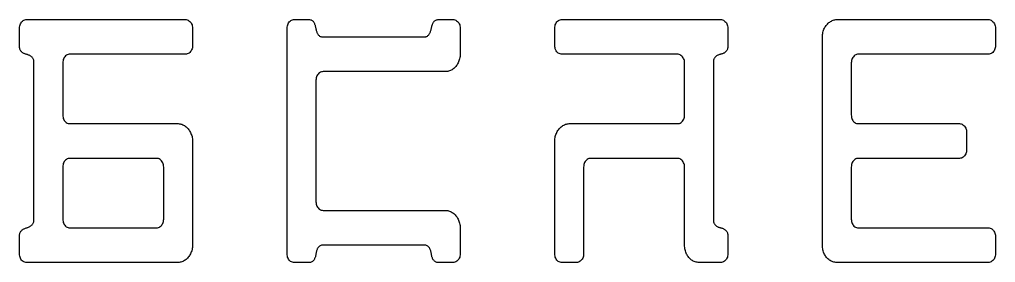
# Model space of a CAD drawing. Extents: x 7.2 to 83.4, y 7.2 to 40.5.
# Drawn here: x 16.77 to 25.56, y 21.09 to 23.28 of the extents above; entities that cross this region are included whole.
import ezdxf

# ---------------------------------------------------------------- set-up
doc = ezdxf.new("R2010")
doc.units = 0
doc.layers.add('Layer_1', color=7, linetype='CONTINUOUS')

msp = doc.modelspace()

# ---------------------------------------------------------------- linework, layer by layer
at = {"layer": 'Layer_1', "color": 7}
for p, q in [((16.838142, 23.276773), (18.266884, 23.276773)), ((19.248818, 23.276773), (19.378705, 23.276773)), ((20.547653, 23.276773), (20.677537, 23.276773)), ((21.659494, 23.276773), (23.088236, 23.276773)), ((24.135126, 23.276773), (25.498928, 23.276773)), ((16.773204, 23.042401), (16.773204, 23.198649)), ((18.33182, 23.198647), (18.33182, 23.042397)), ((19.183883, 21.167394), (19.183883, 23.198649)), ((19.50857, 23.120522), (20.41777, 23.120522)), ((20.742473, 23.198647), (20.742473, 22.964272)), ((21.594559, 23.042398), (21.594559, 23.198649)), ((23.153172, 23.198647), (23.153172, 23.042397)), ((24.00525, 21.245519), (24.00525, 23.120522)), ((25.563863, 23.198647), (25.563863, 23.042397)), ((18.266874, 22.964271), (17.227788, 22.964271)), ((22.69859, 22.964274), (21.659504, 22.964274)), ((25.498917, 22.964271), (24.329945, 22.964271)), ((16.903073, 21.479896), (16.903073, 22.886149)), ((17.162853, 22.886147), (17.162853, 22.417396)), ((22.763525, 22.417397), (22.763525, 22.886148)), ((23.02328, 22.886144), (23.02328, 21.479891)), ((24.26501, 22.886147), (24.26501, 22.417396)), ((20.612581, 22.80802), (19.508555, 22.80802)), ((19.443619, 22.729896), (19.443619, 21.636144)), ((17.227801, 22.339272), (18.201944, 22.339272)), ((21.724437, 22.339271), (22.69858, 22.339271)), ((24.329956, 22.339272), (25.239155, 22.339272)), ((25.30409, 22.261146), (25.30409, 22.104896)), ((18.331835, 22.183022), (18.331835, 21.24552)), ((21.594561, 21.167394), (21.594561, 22.183021)), ((18.007135, 22.026773), (17.227822, 22.026773)), ((22.698585, 22.026765), (21.919269, 22.026765)), ((25.239142, 22.02677), (24.329943, 22.02677)), ((17.162886, 21.948649), (17.162886, 21.479898)), ((18.07207, 21.479896), (18.07207, 21.948647)), ((21.854334, 21.948641), (21.854334, 21.16739)), ((22.76352, 21.245513), (22.76352, 21.948639)), ((24.265007, 21.948647), (24.265007, 21.479896)), ((19.508568, 21.55802), (20.612594, 21.55802)), ((17.227835, 21.401772), (18.007122, 21.40177)), ((20.742485, 21.40177), (20.742485, 21.167394)), ((24.329953, 21.401769), (25.498925, 21.401769)), ((16.773204, 21.167394), (16.773204, 21.323644)), ((23.153172, 21.323641), (23.153172, 21.16739)), ((25.56386, 21.323643), (25.56386, 21.167393)), ((20.417777, 21.24552), (19.508578, 21.24552)), ((18.201944, 21.089271), (16.838153, 21.08927)), ((19.378702, 21.089268), (19.248829, 21.08927)), ((20.677537, 21.089268), (20.547653, 21.089268)), ((21.789388, 21.089264), (21.659507, 21.08927)), ((23.088226, 21.089264), (22.893396, 21.089264)), ((25.498915, 21.089267), (24.135126, 21.08927))]:
    msp.add_line(p, q, dxfattribs=at)
for points, knots in [([(16.773204, 23.198649), (16.773571, 23.205846), (16.774274, 23.219657), (16.780931, 23.239029), (16.791696, 23.255064), (16.805238, 23.267372), (16.821105, 23.275421), (16.832453, 23.276322), (16.838142, 23.276773)], [0, 0, 0, 0, 0.021537, 0.041326, 0.060582, 0.078886, 0.095778, 0.112759, 0.112759, 0.112759, 0.112759]), ([(18.266884, 23.276773), (18.272581, 23.276291), (18.283999, 23.275326), (18.2999, 23.266775), (18.313272, 23.25382), (18.323906, 23.237585), (18.330688, 23.218718), (18.331437, 23.20544), (18.33182, 23.198647)], [0, 0, 0, 0, 0.016996, 0.034068, 0.052834, 0.072429, 0.091834, 0.112157, 0.112157, 0.112157, 0.112157]), ([(19.183883, 23.198649), (19.184249, 23.205846), (19.184952, 23.219657), (19.191609, 23.239029), (19.202375, 23.255064), (19.215916, 23.267372), (19.231782, 23.275421), (19.24313, 23.276322), (19.248818, 23.276773)], [0, 0, 0, 0, 0.021537, 0.041326, 0.060582, 0.078886, 0.095777, 0.112756, 0.112756, 0.112756, 0.112756]), ([(19.378705, 23.276773), (19.383463, 23.276552), (19.392289, 23.276141), (19.404479, 23.272176), (19.413316, 23.26474), (19.420954, 23.256722), (19.42714, 23.247197), (19.431637, 23.236249), (19.435999, 23.224595), (19.439421, 23.211928), (19.441471, 23.19859), (19.444388, 23.185413), (19.447819, 23.172807), (19.451379, 23.160786), (19.456768, 23.149923), (19.463303, 23.140177), (19.47058, 23.130892), (19.481286, 23.124761), (19.494158, 23.121074), (19.503543, 23.120714), (19.50857, 23.120522)], [0, 0, 0, 0, 0.014271, 0.02647, 0.037575, 0.048501, 0.059667, 0.071383, 0.083937, 0.096996, 0.11065, 0.124394, 0.137453, 0.149858, 0.161933, 0.173622, 0.185128, 0.196876, 0.209917, 0.224959, 0.224959, 0.224959, 0.224959]), ([(20.41777, 23.120522), (20.422385, 23.120719), (20.431032, 23.121088), (20.44295, 23.124771), (20.452794, 23.131164), (20.459997, 23.140154), (20.466559, 23.149916), (20.471791, 23.160896), (20.476123, 23.17274), (20.479888, 23.185376), (20.48271, 23.198647), (20.485531, 23.211919), (20.489302, 23.224552), (20.493602, 23.23637), (20.498822, 23.247172), (20.505299, 23.256661), (20.513061, 23.264869), (20.522276, 23.272045), (20.534351, 23.276122), (20.543038, 23.276547), (20.547653, 23.276773)], [0, 0, 0, 0, 0.013814, 0.025883, 0.036957, 0.048463, 0.060152, 0.072227, 0.08482, 0.097972, 0.111741, 0.12551, 0.138662, 0.151255, 0.163208, 0.174559, 0.185561, 0.197026, 0.209226, 0.223051, 0.223051, 0.223051, 0.223051]), ([(20.677537, 23.276773), (20.683234, 23.276291), (20.694652, 23.275326), (20.710554, 23.266775), (20.723924, 23.253819), (20.734559, 23.237585), (20.741341, 23.218718), (20.74209, 23.20544), (20.742473, 23.198647)], [0, 0, 0, 0, 0.016997, 0.034069, 0.052834, 0.07243, 0.091834, 0.112157, 0.112157, 0.112157, 0.112157]), ([(21.594559, 23.198649), (21.594925, 23.205846), (21.595628, 23.219657), (21.602285, 23.239029), (21.613051, 23.255064), (21.626592, 23.267372), (21.642458, 23.275421), (21.653805, 23.276322), (21.659494, 23.276773)], [0, 0, 0, 0, 0.021537, 0.041326, 0.060582, 0.078886, 0.095777, 0.112756, 0.112756, 0.112756, 0.112756]), ([(23.088236, 23.276773), (23.093933, 23.276291), (23.105351, 23.275326), (23.121252, 23.266775), (23.134624, 23.25382), (23.145258, 23.237585), (23.15204, 23.218718), (23.152789, 23.20544), (23.153172, 23.198647)], [0, 0, 0, 0, 0.016996, 0.034068, 0.052834, 0.072429, 0.091834, 0.112157, 0.112157, 0.112157, 0.112157]), ([(24.00525, 23.120522), (24.005456, 23.127455), (24.005864, 23.141134), (24.009403, 23.161194), (24.014852, 23.180439), (24.023149, 23.198123), (24.032567, 23.214534), (24.04361, 23.229498), (24.056116, 23.242852), (24.07006, 23.254427), (24.085275, 23.263554), (24.100968, 23.27126), (24.117843, 23.275918), (24.129349, 23.276487), (24.135126, 23.276773)], [0, 0, 0, 0, 0.020783, 0.041005, 0.060942, 0.0806, 0.099431, 0.117644, 0.136253, 0.154202, 0.171806, 0.189366, 0.206533, 0.223848, 0.223848, 0.223848, 0.223848]), ([(25.498928, 23.276773), (25.504624, 23.276291), (25.516042, 23.275326), (25.531943, 23.266775), (25.545315, 23.25382), (25.555949, 23.237585), (25.562732, 23.218718), (25.56348, 23.20544), (25.563863, 23.198647)], [0, 0, 0, 0, 0.016996, 0.034068, 0.052834, 0.072429, 0.091834, 0.112157, 0.112157, 0.112157, 0.112157]), ([(16.903073, 22.886149), (16.902884, 22.891855), (16.902538, 22.902304), (16.899462, 22.916623), (16.893255, 22.927544), (16.886644, 22.936694), (16.878766, 22.944229), (16.86948, 22.949777), (16.859841, 22.955005), (16.849286, 22.959163), (16.838047, 22.961677), (16.827079, 22.965192), (16.816604, 22.969317), (16.806429, 22.973719), (16.797441, 22.980263), (16.789347, 22.988107), (16.78147, 22.997288), (16.776658, 23.009952), (16.773648, 23.025208), (16.77336, 23.036369), (16.773204, 23.042401)], [0, 0, 0, 0, 0.017127, 0.031368, 0.043354, 0.054506, 0.065191, 0.075763, 0.086843, 0.09809, 0.109645, 0.121347, 0.132595, 0.14344, 0.154484, 0.165691, 0.177292, 0.190387, 0.205747, 0.223814, 0.223814, 0.223814, 0.223814]), ([(18.33182, 23.042397), (18.331459, 23.035609), (18.330756, 23.022373), (18.324347, 23.003555), (18.314302, 22.987213), (18.301146, 22.974076), (18.284763, 22.965631), (18.272907, 22.96473), (18.266874, 22.964271)], [0, 0, 0, 0, 0.020311, 0.039608, 0.058904, 0.077427, 0.094801, 0.112798, 0.112798, 0.112798, 0.112798]), ([(21.659504, 22.964274), (21.65348, 22.964704), (21.641694, 22.965545), (21.625358, 22.973486), (21.61202, 22.985971), (21.601851, 23.002122), (21.595564, 23.021435), (21.594904, 23.035205), (21.594559, 23.042398)], [0, 0, 0, 0, 0.017981, 0.035177, 0.053232, 0.072183, 0.091866, 0.113393, 0.113393, 0.113393, 0.113393]), ([(23.153172, 23.042397), (23.152985, 23.036417), (23.152643, 23.025427), (23.149511, 23.010362), (23.143552, 22.99869), (23.136672, 22.989241), (23.12878, 22.981446), (23.119958, 22.9749), (23.109811, 22.970656), (23.099335, 22.966863), (23.088221, 22.964299), (23.077111, 22.96155), (23.066536, 22.957459), (23.056881, 22.952187), (23.04745, 22.946633), (23.03937, 22.939048), (23.03171, 22.930159), (23.026643, 22.918014), (23.023726, 22.903106), (23.023438, 22.892128), (23.02328, 22.886144)], [0, 0, 0, 0, 0.01794, 0.032973, 0.045682, 0.056944, 0.067912, 0.078865, 0.089646, 0.100752, 0.112273, 0.123822, 0.13507, 0.146155, 0.156823, 0.167761, 0.179265, 0.191737, 0.206699, 0.224632, 0.224632, 0.224632, 0.224632]), ([(25.563863, 23.042397), (25.563502, 23.035609), (25.562799, 23.022373), (25.55639, 23.003555), (25.546345, 22.987213), (25.533189, 22.974076), (25.516806, 22.965631), (25.50495, 22.96473), (25.498917, 22.964271)], [0, 0, 0, 0, 0.020311, 0.039608, 0.058904, 0.077427, 0.094801, 0.112798, 0.112798, 0.112798, 0.112798]), ([(17.227788, 22.964271), (17.222101, 22.963819), (17.210753, 22.962919), (17.194889, 22.954869), (17.181345, 22.942563), (17.170579, 22.926528), (17.163922, 22.907156), (17.163219, 22.893345), (17.162853, 22.886147)], [0, 0, 0, 0, 0.016977, 0.033868, 0.052173, 0.071429, 0.091218, 0.112755, 0.112755, 0.112755, 0.112755]), ([(20.742473, 22.964272), (20.742237, 22.957339), (20.741771, 22.943643), (20.737977, 22.923508), (20.731567, 22.90454), (20.724074, 22.886367), (20.714509, 22.869574), (20.703424, 22.854494), (20.691009, 22.841142), (20.677338, 22.829752), (20.662746, 22.81978), (20.646607, 22.813083), (20.629832, 22.808773), (20.618358, 22.808272), (20.612581, 22.80802)], [0, 0, 0, 0, 0.020789, 0.041072, 0.061177, 0.080776, 0.09996, 0.11899, 0.136814, 0.154501, 0.172306, 0.189589, 0.206656, 0.223961, 0.223961, 0.223961, 0.223961]), ([(22.763525, 22.886148), (22.763143, 22.892941), (22.762394, 22.906219), (22.755612, 22.925086), (22.744977, 22.941319), (22.731609, 22.954277), (22.715707, 22.962827), (22.704287, 22.963792), (22.69859, 22.964274)], [0, 0, 0, 0, 0.020323, 0.039727, 0.059323, 0.078086, 0.095158, 0.112157, 0.112157, 0.112157, 0.112157]), ([(24.329945, 22.964271), (24.324258, 22.963819), (24.312911, 22.962918), (24.297046, 22.954869), (24.283502, 22.942564), (24.272736, 22.926527), (24.266079, 22.907156), (24.265376, 22.893345), (24.26501, 22.886147)], [0, 0, 0, 0, 0.016976, 0.033867, 0.052173, 0.071429, 0.091218, 0.112755, 0.112755, 0.112755, 0.112755]), ([(19.508555, 22.80802), (19.502867, 22.807569), (19.49152, 22.806668), (19.475655, 22.798618), (19.462111, 22.786312), (19.451346, 22.770275), (19.444689, 22.750904), (19.443986, 22.737093), (19.443619, 22.729896)], [0, 0, 0, 0, 0.016977, 0.033868, 0.052173, 0.07143, 0.091219, 0.112756, 0.112756, 0.112756, 0.112756]), ([(17.162853, 22.417396), (17.163198, 22.410204), (17.163859, 22.396435), (17.170146, 22.377121), (17.180314, 22.360969), (17.193655, 22.348485), (17.209992, 22.340544), (17.221777, 22.339702), (17.227801, 22.339272)], [0, 0, 0, 0, 0.021526, 0.041209, 0.060161, 0.078218, 0.095415, 0.113395, 0.113395, 0.113395, 0.113395]), ([(22.69858, 22.339271), (22.704613, 22.33973), (22.71647, 22.340631), (22.732853, 22.349075), (22.746008, 22.362214), (22.756053, 22.378556), (22.762462, 22.397374), (22.763165, 22.41061), (22.763525, 22.417397)], [0, 0, 0, 0, 0.017999, 0.035373, 0.053894, 0.073191, 0.092488, 0.112799, 0.112799, 0.112799, 0.112799]), ([(24.26501, 22.417396), (24.265355, 22.410204), (24.266015, 22.396435), (24.272302, 22.377121), (24.282471, 22.360969), (24.295811, 22.348485), (24.312147, 22.340544), (24.323932, 22.339702), (24.329956, 22.339272)], [0, 0, 0, 0, 0.021526, 0.041209, 0.060161, 0.078218, 0.095414, 0.113392, 0.113392, 0.113392, 0.113392]), ([(18.201944, 22.339272), (18.207721, 22.338987), (18.219227, 22.338418), (18.2361, 22.333756), (18.251774, 22.326079), (18.266854, 22.316965), (18.280553, 22.305437), (18.292389, 22.291665), (18.303984, 22.277198), (18.313468, 22.260719), (18.320955, 22.242721), (18.327336, 22.223784), (18.331134, 22.203652), (18.3316, 22.189955), (18.331835, 22.183022)], [0, 0, 0, 0, 0.017314, 0.034482, 0.052042, 0.069551, 0.087239, 0.105466, 0.123952, 0.142783, 0.162259, 0.182365, 0.202647, 0.223437, 0.223437, 0.223437, 0.223437]), ([(21.594561, 22.183021), (21.594768, 22.189954), (21.595175, 22.203633), (21.598714, 22.223693), (21.604163, 22.242937), (21.61246, 22.260621), (21.621878, 22.277033), (21.632921, 22.291996), (21.645427, 22.30535), (21.65937, 22.316925), (21.674584, 22.326053), (21.690277, 22.333758), (21.707153, 22.338417), (21.71866, 22.338986), (21.724437, 22.339271)], [0, 0, 0, 0, 0.020783, 0.041005, 0.060942, 0.0806, 0.099431, 0.117644, 0.136253, 0.154201, 0.171804, 0.189364, 0.206532, 0.223848, 0.223848, 0.223848, 0.223848]), ([(25.239155, 22.339272), (25.244851, 22.338791), (25.256269, 22.337825), (25.272171, 22.329274), (25.285542, 22.316319), (25.296176, 22.300084), (25.302959, 22.281218), (25.303707, 22.267939), (25.30409, 22.261146)], [0, 0, 0, 0, 0.016996, 0.034068, 0.052834, 0.072429, 0.091834, 0.112157, 0.112157, 0.112157, 0.112157]), ([(25.30409, 22.104896), (25.30373, 22.098109), (25.303027, 22.084873), (25.296618, 22.066054), (25.286573, 22.049712), (25.273416, 22.036575), (25.257032, 22.02813), (25.245175, 22.027229), (25.239142, 22.02677)], [0, 0, 0, 0, 0.020311, 0.039608, 0.058904, 0.077427, 0.094802, 0.112801, 0.112801, 0.112801, 0.112801]), ([(17.227822, 22.026773), (17.222134, 22.026322), (17.210787, 22.025421), (17.194922, 22.017371), (17.181379, 22.005065), (17.170613, 21.98903), (17.163956, 21.969658), (17.163253, 21.955847), (17.162886, 21.948649)], [0, 0, 0, 0, 0.016977, 0.033868, 0.052173, 0.071429, 0.091218, 0.112755, 0.112755, 0.112755, 0.112755]), ([(18.07207, 21.948647), (18.071687, 21.95544), (18.070939, 21.968718), (18.064156, 21.987585), (18.053522, 22.003818), (18.040154, 22.016776), (18.024252, 22.025326), (18.012832, 22.026292), (18.007135, 22.026773)], [0, 0, 0, 0, 0.020323, 0.039727, 0.059323, 0.078087, 0.095158, 0.112157, 0.112157, 0.112157, 0.112157]), ([(21.919269, 22.026765), (21.913582, 22.026314), (21.902235, 22.025413), (21.886371, 22.017363), (21.872826, 22.005058), (21.86206, 21.989022), (21.855403, 21.96965), (21.8547, 21.955839), (21.854334, 21.948641)], [0, 0, 0, 0, 0.016976, 0.033867, 0.052173, 0.071429, 0.091218, 0.112755, 0.112755, 0.112755, 0.112755]), ([(22.76352, 21.948639), (22.763137, 21.955432), (22.762389, 21.96871), (22.755607, 21.987577), (22.744972, 22.00381), (22.731604, 22.016768), (22.715702, 22.025318), (22.704282, 22.026283), (22.698585, 22.026765)], [0, 0, 0, 0, 0.020323, 0.039727, 0.059323, 0.078087, 0.095158, 0.112157, 0.112157, 0.112157, 0.112157]), ([(24.329943, 22.02677), (24.324255, 22.026319), (24.312908, 22.025418), (24.297044, 22.017368), (24.283499, 22.005063), (24.272734, 21.989027), (24.266076, 21.969655), (24.265374, 21.955844), (24.265007, 21.948647)], [0, 0, 0, 0, 0.016976, 0.033867, 0.052173, 0.071429, 0.091218, 0.112755, 0.112755, 0.112755, 0.112755]), ([(19.443619, 21.636144), (19.443964, 21.628952), (19.444625, 21.615182), (19.450912, 21.595869), (19.46108, 21.579717), (19.474421, 21.567233), (19.490758, 21.559292), (19.502544, 21.55845), (19.508568, 21.55802)], [0, 0, 0, 0, 0.021526, 0.041209, 0.060161, 0.078218, 0.095415, 0.113395, 0.113395, 0.113395, 0.113395]), ([(20.612594, 21.55802), (20.618372, 21.557735), (20.629878, 21.557166), (20.646752, 21.552504), (20.662426, 21.544826), (20.677507, 21.535714), (20.691206, 21.524186), (20.703041, 21.510413), (20.714637, 21.495947), (20.72412, 21.479467), (20.731605, 21.461469), (20.737987, 21.442532), (20.741784, 21.422399), (20.74225, 21.408703), (20.742485, 21.40177)], [0, 0, 0, 0, 0.017316, 0.034484, 0.052045, 0.069553, 0.08724, 0.105468, 0.123954, 0.142785, 0.162261, 0.182366, 0.202649, 0.223438, 0.223438, 0.223438, 0.223438]), ([(16.773204, 21.323644), (16.773366, 21.329177), (16.773665, 21.339438), (16.776634, 21.353531), (16.781738, 21.365287), (16.789334, 21.374272), (16.797422, 21.382164), (16.806598, 21.388554), (16.8165, 21.393802), (16.827013, 21.398347), (16.838138, 21.401769), (16.849262, 21.405194), (16.85977, 21.409743), (16.86966, 21.414959), (16.878706, 21.421335), (16.886572, 21.429191), (16.893384, 21.438575), (16.899323, 21.449858), (16.902533, 21.464088), (16.902884, 21.474366), (16.903073, 21.479896)], [0, 0, 0, 0, 0.016579, 0.030744, 0.042969, 0.054569, 0.065777, 0.076821, 0.087964, 0.099366, 0.111116, 0.122859, 0.13426, 0.145408, 0.15636, 0.167328, 0.178591, 0.191058, 0.205299, 0.221885, 0.221885, 0.221885, 0.221885]), ([(17.162886, 21.479898), (17.163232, 21.472706), (17.163892, 21.458937), (17.170179, 21.439624), (17.180348, 21.423471), (17.193688, 21.410986), (17.210025, 21.403043), (17.221811, 21.402202), (17.227835, 21.401772)], [0, 0, 0, 0, 0.021526, 0.041209, 0.060161, 0.078219, 0.095417, 0.113396, 0.113396, 0.113396, 0.113396]), ([(18.007122, 21.40177), (18.013155, 21.402229), (18.025012, 21.40313), (18.041397, 21.411574), (18.054553, 21.424713), (18.064598, 21.441055), (18.071007, 21.459873), (18.07171, 21.473109), (18.07207, 21.479896)], [0, 0, 0, 0, 0.018, 0.035374, 0.053896, 0.073193, 0.09249, 0.112801, 0.112801, 0.112801, 0.112801]), ([(23.02328, 21.479891), (23.023438, 21.473907), (23.023729, 21.46293), (23.026636, 21.448014), (23.031742, 21.435863), (23.039411, 21.426807), (23.047536, 21.418978), (23.056499, 21.412422), (23.066663, 21.408146), (23.077143, 21.404358), (23.088256, 21.401792), (23.099367, 21.399045), (23.109939, 21.394951), (23.119576, 21.389711), (23.128871, 21.384168), (23.136722, 21.376617), (23.143584, 21.367329), (23.149506, 21.35567), (23.152645, 21.340612), (23.152986, 21.329621), (23.153172, 21.323641)], [0, 0, 0, 0, 0.017933, 0.032895, 0.045367, 0.056969, 0.068182, 0.079238, 0.090018, 0.101125, 0.112646, 0.124195, 0.135442, 0.146527, 0.157099, 0.167784, 0.178938, 0.191647, 0.20668, 0.22462, 0.22462, 0.22462, 0.22462]), ([(24.265007, 21.479896), (24.265352, 21.472703), (24.266013, 21.458934), (24.2723, 21.439621), (24.282469, 21.423468), (24.295808, 21.410983), (24.312144, 21.403041), (24.323929, 21.402199), (24.329953, 21.401769)], [0, 0, 0, 0, 0.021526, 0.041209, 0.060161, 0.078219, 0.095416, 0.113394, 0.113394, 0.113394, 0.113394]), ([(25.498925, 21.401769), (25.504621, 21.401287), (25.51604, 21.400322), (25.531941, 21.391771), (25.545312, 21.378815), (25.555946, 21.362581), (25.562729, 21.343714), (25.563477, 21.330436), (25.56386, 21.323643)], [0, 0, 0, 0, 0.016996, 0.034068, 0.052834, 0.072429, 0.091834, 0.112156, 0.112156, 0.112156, 0.112156]), ([(18.331835, 21.24552), (18.331599, 21.238587), (18.331133, 21.224891), (18.32734, 21.204757), (18.32093, 21.185788), (18.313436, 21.167615), (18.30387, 21.150822), (18.292784, 21.135742), (18.280369, 21.12239), (18.266698, 21.111), (18.252106, 21.101028), (18.235968, 21.094333), (18.219193, 21.090024), (18.20772, 21.089523), (18.201944, 21.089271)], [0, 0, 0, 0, 0.020789, 0.041072, 0.061177, 0.080777, 0.099961, 0.118991, 0.136815, 0.154503, 0.172307, 0.18959, 0.206656, 0.223959, 0.223959, 0.223959, 0.223959]), ([(19.508578, 21.24552), (19.50359, 21.245299), (19.49432, 21.244888), (19.481527, 21.240906), (19.471982, 21.23368), (19.464191, 21.225406), (19.457759, 21.215906), (19.452364, 21.205242), (19.448926, 21.193255), (19.44577, 21.180647), (19.443664, 21.167382), (19.441404, 21.154122), (19.438041, 21.141441), (19.433635, 21.129764), (19.429138, 21.118628), (19.422842, 21.108864), (19.415726, 21.099814), (19.405541, 21.093425), (19.392925, 21.089816), (19.38369, 21.089461), (19.378702, 21.089268)], [0, 0, 0, 0, 0.014951, 0.02779, 0.039434, 0.050436, 0.061787, 0.07374, 0.086114, 0.099091, 0.112725, 0.126379, 0.139438, 0.151991, 0.163832, 0.175341, 0.186774, 0.198039, 0.210754, 0.22569, 0.22569, 0.22569, 0.22569]), ([(20.547653, 21.089268), (20.542665, 21.089461), (20.533429, 21.089817), (20.520807, 21.093421), (20.510624, 21.099841), (20.503389, 21.108902), (20.496875, 21.118676), (20.491465, 21.129516), (20.487997, 21.141531), (20.484846, 21.154142), (20.482739, 21.167406), (20.480481, 21.180667), (20.477113, 21.193345), (20.472736, 21.204993), (20.46825, 21.215951), (20.462037, 21.225444), (20.454368, 21.23371), (20.444821, 21.240901), (20.432035, 21.244889), (20.422764, 21.245299), (20.417777, 21.24552)], [0, 0, 0, 0, 0.014939, 0.027655, 0.038916, 0.050421, 0.062111, 0.074187, 0.086561, 0.099537, 0.113172, 0.126826, 0.139884, 0.152438, 0.164155, 0.17532, 0.186246, 0.197893, 0.210732, 0.225679, 0.225679, 0.225679, 0.225679]), ([(22.893396, 21.089264), (22.887396, 21.089518), (22.875481, 21.090021), (22.858026, 21.094305), (22.841555, 21.100943), (22.826552, 21.110262), (22.812891, 21.12132), (22.80068, 21.134298), (22.789939, 21.149021), (22.780808, 21.165437), (22.773092, 21.183513), (22.767656, 21.203216), (22.764139, 21.224094), (22.763728, 21.23831), (22.76352, 21.245513)], [0, 0, 0, 0, 0.017977, 0.035701, 0.053609, 0.071046, 0.088475, 0.106203, 0.124347, 0.14301, 0.162445, 0.183162, 0.204188, 0.225783, 0.225783, 0.225783, 0.225783]), ([(24.135126, 21.08927), (24.129126, 21.089523), (24.117211, 21.090027), (24.099755, 21.094311), (24.083285, 21.100949), (24.068281, 21.110268), (24.054621, 21.121326), (24.04241, 21.134304), (24.031668, 21.149027), (24.022537, 21.165443), (24.014822, 21.183519), (24.009386, 21.203221), (24.005869, 21.2241), (24.005458, 21.238316), (24.00525, 21.245519)], [0, 0, 0, 0, 0.017977, 0.035701, 0.053609, 0.071046, 0.088475, 0.106203, 0.124347, 0.14301, 0.162445, 0.183162, 0.204188, 0.225783, 0.225783, 0.225783, 0.225783]), ([(16.838153, 21.08927), (16.832128, 21.0897), (16.820342, 21.090541), (16.804005, 21.098482), (16.790665, 21.110967), (16.780497, 21.127118), (16.77421, 21.146432), (16.773549, 21.160201), (16.773204, 21.167394)], [0, 0, 0, 0, 0.017981, 0.035178, 0.053234, 0.072185, 0.091868, 0.113395, 0.113395, 0.113395, 0.113395]), ([(19.248829, 21.08927), (19.242804, 21.0897), (19.231018, 21.090541), (19.214682, 21.098482), (19.201344, 21.110967), (19.191175, 21.127118), (19.184888, 21.146432), (19.184228, 21.160201), (19.183883, 21.167394)], [0, 0, 0, 0, 0.017981, 0.035177, 0.053232, 0.072183, 0.091866, 0.113393, 0.113393, 0.113393, 0.113393]), ([(20.742485, 21.167394), (20.742125, 21.160607), (20.741422, 21.147371), (20.735013, 21.128553), (20.724968, 21.11221), (20.711811, 21.099073), (20.695427, 21.090628), (20.68357, 21.089727), (20.677537, 21.089268)], [0, 0, 0, 0, 0.020311, 0.039608, 0.058904, 0.077427, 0.094802, 0.112801, 0.112801, 0.112801, 0.112801]), ([(21.659507, 21.08927), (21.653483, 21.0897), (21.641697, 21.090541), (21.62536, 21.098482), (21.612022, 21.110967), (21.601853, 21.127118), (21.595567, 21.146432), (21.594906, 21.160201), (21.594561, 21.167394)], [0, 0, 0, 0, 0.017981, 0.035177, 0.053232, 0.072183, 0.091866, 0.113393, 0.113393, 0.113393, 0.113393]), ([(21.854334, 21.16739), (21.853973, 21.160602), (21.85327, 21.147366), (21.846861, 21.128548), (21.836816, 21.112206), (21.82366, 21.099068), (21.807277, 21.090623), (21.795421, 21.089722), (21.789388, 21.089264)], [0, 0, 0, 0, 0.020311, 0.039608, 0.058904, 0.077427, 0.094801, 0.112798, 0.112798, 0.112798, 0.112798]), ([(23.153172, 21.16739), (23.152811, 21.160602), (23.152108, 21.147366), (23.145699, 21.128548), (23.135654, 21.112206), (23.122497, 21.099069), (23.106114, 21.090624), (23.094258, 21.089723), (23.088226, 21.089264)], [0, 0, 0, 0, 0.020311, 0.039608, 0.058904, 0.077427, 0.094801, 0.112798, 0.112798, 0.112798, 0.112798]), ([(25.56386, 21.167393), (25.5635, 21.160605), (25.562797, 21.147369), (25.556388, 21.128551), (25.546343, 21.112209), (25.533186, 21.099071), (25.516803, 21.090627), (25.504947, 21.089725), (25.498915, 21.089267)], [0, 0, 0, 0, 0.020311, 0.039608, 0.058904, 0.077427, 0.094801, 0.112798, 0.112798, 0.112798, 0.112798])]:
    msp.add_open_spline(points, degree=3, knots=knots, dxfattribs=at)

doc.saveas('drawing.dxf')
